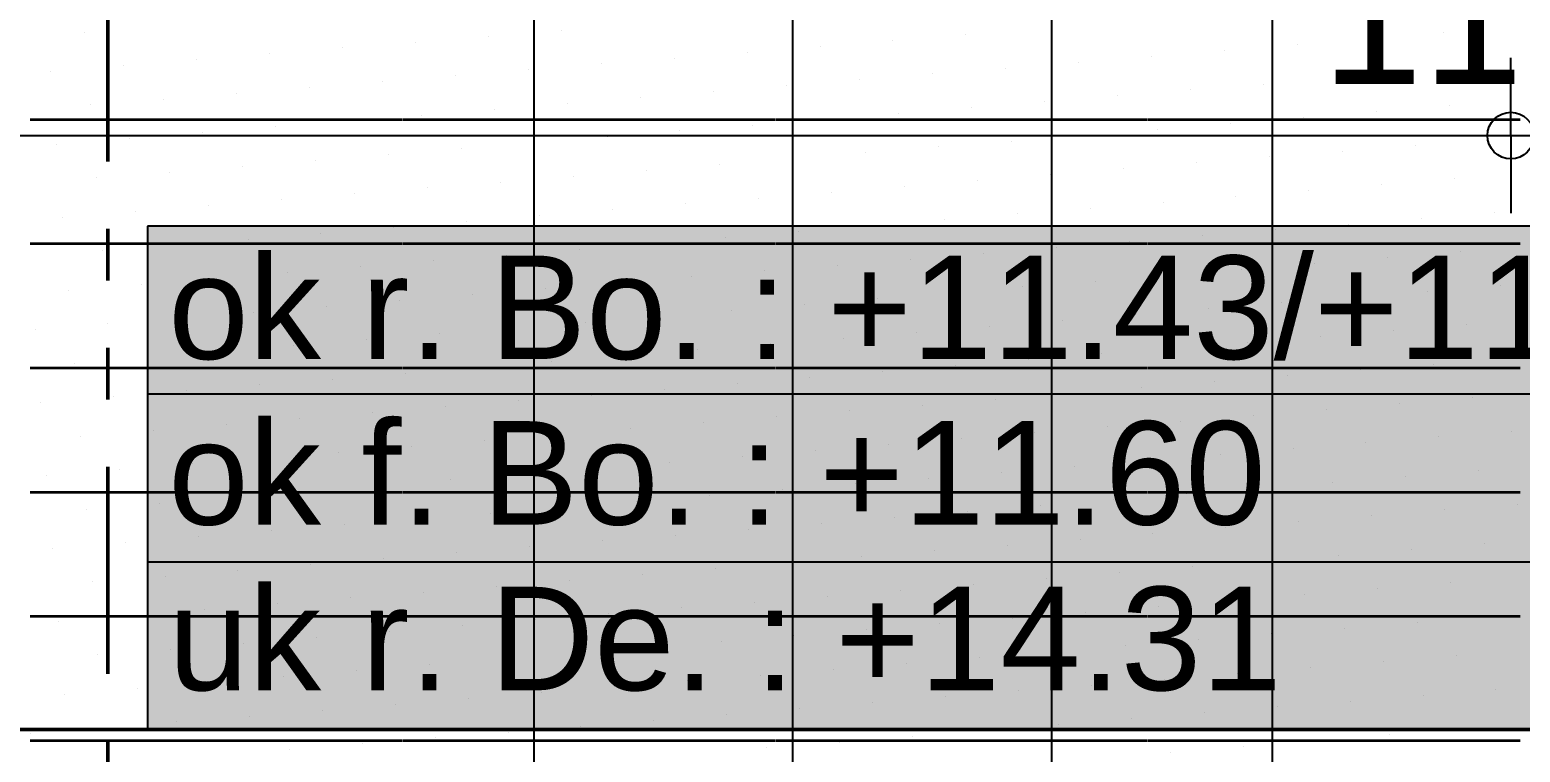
# Model space of a CAD drawing. Header units: centimetres. Extents: x 0.3 to 84.3, y 0.3 to 59.7.
# Drawn here: x 41.879 to 44.758, y 17.082 to 18.478 of the extents above; entities that cross this region are included whole.
import ezdxf

# ---------------------------------------------------------------- set-up
doc = ezdxf.new("R2010")
doc.units = ezdxf.units.CM
for name, pattern in [('AUSGEZOGEN', [0]), ('LINIE_23', [0.79, 0.4, -0.13, 0, -0.13, 0, -0.13]), ('RAND', [44.45, 12.7, -6.35, 12.7, -6.35, 0, -6.35])]:
    doc.linetypes.add(name, pattern=pattern)
for name, color, linetype, lineweight in [('Ausbau Raeume', 7, 'AUSGEZOGEN', 35), ('Bauachsen grob', 7, 'RAND', 25), ('Bodenplatte', 7, 'AUSGEZOGEN', 35), ('Daemmung', 7, 'AUSGEZOGEN', 35), ('Deckendaemmung', 7, 'AUSGEZOGEN', 25), ('Detailmasse', 7, 'AUSGEZOGEN', 25), ('Text Decke', 7, 'AUSGEZOGEN', 50), ('Text Koten', 7, 'AUSGEZOGEN', 50), ('Werkplan- Ausfuehrungsmasse', 7, 'AUSGEZOGEN', 25)]:
    doc.layers.add(name, color=color, linetype=linetype, lineweight=lineweight)
doc.styles.add('ARIAL', font='ARIAL.TTF')

msp = doc.modelspace()

# ---------------------------------------------------------------- hatches: boundary and pattern name
at = {"layer": 'Text Koten', "linetype": 'AUSGEZOGEN', "lineweight": 25, "true_color": 0xf1f1f1}
msp.add_hatch(color=7, dxfattribs=at).paths.add_polyline_path([(42.1067, 18.0993), (42.1067, 17.126), (45.3133, 17.126), (45.3133, 18.0993)])

# ---------------------------------------------------------------- linework, layer by layer
at = {"layer": 'Ausbau Raeume', "color": 254, "linetype": 'AUSGEZOGEN', "lineweight": 35}
for p, q in [((42.5982, 18.3046), (41.8796, 18.3046)), ((43.3182, 18.3046), (42.5996, 18.3046)), ((44.0382, 18.3046), (43.3196, 18.3046)), ((44.7582, 18.3046), (44.0396, 18.3046)), ((42.5982, 18.0646), (41.8796, 18.0646)), ((43.3182, 18.0646), (42.5996, 18.0646)), ((44.0382, 18.0646), (43.3196, 18.0646)), ((44.7582, 18.0646), (44.0396, 18.0646)), ((42.5982, 17.8246), (41.8796, 17.8246)), ((43.3182, 17.8246), (42.5996, 17.8246)), ((44.0382, 17.8246), (43.3196, 17.8246)), ((44.7582, 17.8246), (44.0396, 17.8246)), ((42.5982, 17.5846), (41.8796, 17.5846)), ((43.3182, 17.5846), (42.5996, 17.5846)), ((44.0382, 17.5846), (43.3196, 17.5846)), ((44.7582, 17.5846), (44.0396, 17.5846)), ((42.5982, 17.3446), (41.8796, 17.3446)), ((43.3182, 17.3446), (42.5996, 17.3446)), ((44.0382, 17.3446), (43.3196, 17.3446)), ((44.7582, 17.3446), (44.0396, 17.3446)), ((42.5982, 17.1046), (41.8796, 17.1046)), ((43.3182, 17.1046), (42.5996, 17.1046)), ((44.0382, 17.1046), (43.3196, 17.1046)), ((44.7582, 17.1046), (44.0396, 17.1046))]:
    msp.add_line(p, q, dxfattribs=at)
at = {"layer": 'Bauachsen grob', "color": 32, "linetype": 'LINIE_23', "lineweight": 50, "true_color": 0xc36e14}
msp.add_line((42.03, 1.394), (42.03, 57.974), dxfattribs=at)
at = {"layer": 'Bodenplatte', "color": 92, "linetype": 'AUSGEZOGEN', "lineweight": 25, "true_color": 0x00c600}
msp.add_line((43.3533, 16.114), (43.3533, 19.774), dxfattribs=at)
at = {"layer": 'Daemmung', "color": 211, "linetype": 'AUSGEZOGEN', "lineweight": 25, "true_color": 0xff70ff}
msp.add_line((43.8533, 15.954), (43.8533, 19.774), dxfattribs=at)
at = {"layer": 'Deckendaemmung', "color": 211, "linetype": 'AUSGEZOGEN', "lineweight": 25, "true_color": 0xff70ff}
for p, q in [((41.9849, 18.4741), (41.9849, 18.4741)), ((42.6248, 18.4547), (42.6248, 18.4547)), ((42.7657, 18.466), (42.7657, 18.466)), ((42.9067, 18.4773), (42.9067, 18.4773)), ((43.5466, 18.4579), (43.5466, 18.4579)), ((43.6875, 18.4692), (43.6875, 18.4692)), ((44.4684, 18.4611), (44.4684, 18.4611)), ((44.6094, 18.4725), (44.6094, 18.4725)), ((42.3429, 18.432), (42.3429, 18.432)), ((42.4838, 18.4433), (42.4838, 18.4433)), ((42.4838, 18.4433), (42.4838, 18.4433)), ((43.2647, 18.4352), (43.2647, 18.4352)), ((43.4057, 18.4466), (43.4057, 18.4466)), ((44.0456, 18.4271), (44.0456, 18.4271)), ((44.1865, 18.4385), (44.1865, 18.4385)), ((44.3275, 18.4498), (44.3275, 18.4498)), ((41.9201, 18.398), (41.9201, 18.398)), ((42.061, 18.4093), (42.061, 18.4093)), ((42.202, 18.4206), (42.202, 18.4206)), ((42.8419, 18.4012), (42.8419, 18.4012)), ((42.9828, 18.4125), (42.9828, 18.4125)), ((43.1238, 18.4239), (43.1238, 18.4239)), ((43.7637, 18.4044), (43.7637, 18.4044)), ((43.9046, 18.4158), (43.9046, 18.4158)), ((44.6855, 18.4077), (44.6855, 18.4077)), ((42.56, 18.3785), (42.56, 18.3785)), ((42.7009, 18.3899), (42.7009, 18.3899)), ((43.3409, 18.3704), (43.3409, 18.3704)), ((43.4818, 18.3818), (43.4818, 18.3818)), ((43.6227, 18.3931), (43.6227, 18.3931)), ((44.2627, 18.3737), (44.2627, 18.3737)), ((44.4036, 18.385), (44.4036, 18.385)), ((44.5445, 18.3963), (44.5445, 18.3963)), ((42.1372, 18.3445), (42.1372, 18.3445)), ((42.2781, 18.3558), (42.2781, 18.3558)), ((42.419, 18.3672), (42.419, 18.3672)), ((43.059, 18.3477), (43.059, 18.3477)), ((43.1999, 18.3591), (43.1999, 18.3591)), ((43.8398, 18.3396), (43.8398, 18.3396)), ((43.9808, 18.351), (43.9808, 18.351)), ((44.1217, 18.3623), (44.1217, 18.3623)), ((41.9962, 18.3332), (41.9962, 18.3332)), ((42.6361, 18.3137), (42.6361, 18.3137)), ((42.7771, 18.3251), (42.7771, 18.3251)), ((42.918, 18.3364), (42.918, 18.3364)), ((43.5579, 18.317), (43.5579, 18.317)), ((43.6989, 18.3283), (43.6989, 18.3283)), ((44.4797, 18.3202), (44.4797, 18.3202)), ((44.6207, 18.3315), (44.6207, 18.3315)), ((42.3542, 18.291), (42.3542, 18.291)), ((42.4952, 18.3024), (42.4952, 18.3024)), ((43.1351, 18.2829), (43.1351, 18.2829)), ((43.276, 18.2943), (43.276, 18.2943)), ((43.417, 18.3056), (43.417, 18.3056)), ((44.0569, 18.2862), (44.0569, 18.2862)), ((44.1979, 18.2975), (44.1979, 18.2975)), ((44.3388, 18.3089), (44.3388, 18.3089)), ((41.9314, 18.257), (41.9314, 18.257)), ((42.0724, 18.2684), (42.0724, 18.2684)), ((42.2133, 18.2797), (42.2133, 18.2797)), ((42.8532, 18.2603), (42.8532, 18.2603)), ((42.9942, 18.2716), (42.9942, 18.2716)), ((43.775, 18.2635), (43.775, 18.2635)), ((43.916, 18.2748), (43.916, 18.2748)), ((44.5559, 18.2554), (44.5559, 18.2554)), ((44.5559, 18.2554), (44.5559, 18.2554)), ((44.6968, 18.2667), (44.6968, 18.2667)), ((42.4304, 18.2262), (42.4304, 18.2262)), ((42.5713, 18.2376), (42.5713, 18.2376)), ((42.7123, 18.2489), (42.7123, 18.2489)), ((43.3522, 18.2295), (43.3522, 18.2295)), ((43.4931, 18.2408), (43.4931, 18.2408)), ((43.6341, 18.2522), (43.6341, 18.2522)), ((44.274, 18.2327), (44.274, 18.2327)), ((44.4149, 18.2441), (44.4149, 18.2441)), ((42.1485, 18.2036), (42.1485, 18.2036)), ((42.2894, 18.2149), (42.2894, 18.2149)), ((42.9294, 18.1955), (42.9294, 18.1955)), ((43.0703, 18.2068), (43.0703, 18.2068)), ((43.2112, 18.2181), (43.2112, 18.2181)), ((43.8512, 18.1987), (43.8512, 18.1987)), ((43.8512, 18.1987), (43.8512, 18.1987)), ((43.9921, 18.21), (43.9921, 18.21)), ((44.1331, 18.2214), (44.1331, 18.2214)), ((42.0075, 18.1922), (42.0075, 18.1922)), ((42.6475, 18.1728), (42.6475, 18.1728)), ((42.7884, 18.1841), (42.7884, 18.1841)), ((43.5693, 18.176), (43.5693, 18.176)), ((43.7102, 18.1874), (43.7102, 18.1874)), ((44.3501, 18.1679), (44.3501, 18.1679)), ((44.4911, 18.1793), (44.4911, 18.1793)), ((44.632, 18.1906), (44.632, 18.1906)), ((42.2246, 18.1388), (42.2246, 18.1388)), ((42.3656, 18.1501), (42.3656, 18.1501)), ((42.5065, 18.1614), (42.5065, 18.1614)), ((43.1464, 18.142), (43.1464, 18.142)), ((43.1464, 18.142), (43.1464, 18.142)), ((43.2874, 18.1533), (43.2874, 18.1533)), ((43.4283, 18.1647), (43.4283, 18.1647)), ((44.0683, 18.1452), (44.0683, 18.1452)), ((44.2092, 18.1566), (44.2092, 18.1566)), ((41.9427, 18.1161), (41.9427, 18.1161)), ((42.0837, 18.1274), (42.0837, 18.1274)), ((42.8646, 18.1193), (42.8646, 18.1193)), ((43.0055, 18.1307), (43.0055, 18.1307)), ((43.6454, 18.1112), (43.6454, 18.1112)), ((43.7864, 18.1226), (43.7864, 18.1226)), ((43.9273, 18.1339), (43.9273, 18.1339)), ((44.5672, 18.1145), (44.5672, 18.1145)), ((44.7082, 18.1258), (44.7082, 18.1258)), ((42.4417, 18.0853), (42.4417, 18.0853)), ((42.4417, 18.0853), (42.4417, 18.0853)), ((42.5827, 18.0966), (42.5827, 18.0966)), ((42.7236, 18.108), (42.7236, 18.108)), ((43.3635, 18.0885), (43.3635, 18.0885)), ((43.5045, 18.0999), (43.5045, 18.0999)), ((44.1444, 18.0804), (44.1444, 18.0804)), ((44.2853, 18.0918), (44.2853, 18.0918)), ((44.4263, 18.1031), (44.4263, 18.1031)), ((42.0189, 18.0513), (42.0189, 18.0513)), ((42.1598, 18.0626), (42.1598, 18.0626)), ((42.3008, 18.074), (42.3008, 18.074)), ((42.9407, 18.0545), (42.9407, 18.0545)), ((43.0816, 18.0659), (43.0816, 18.0659)), ((43.2226, 18.0772), (43.2226, 18.0772)), ((43.8625, 18.0578), (43.8625, 18.0578)), ((44.0035, 18.0691), (44.0035, 18.0691)), ((42.6588, 18.0318), (42.6588, 18.0318)), ((42.7998, 18.0432), (42.7998, 18.0432)), ((43.4397, 18.0237), (43.4397, 18.0237)), ((43.5806, 18.0351), (43.5806, 18.0351)), ((43.7216, 18.0464), (43.7216, 18.0464)), ((44.3615, 18.027), (44.3615, 18.027)), ((44.5024, 18.0383), (44.5024, 18.0383)), ((44.6434, 18.0497), (44.6434, 18.0497)), ((42.236, 17.9978), (42.236, 17.9978)), ((42.3769, 18.0092), (42.3769, 18.0092)), ((42.5179, 18.0205), (42.5179, 18.0205)), ((43.1578, 18.0011), (43.1578, 18.0011)), ((43.2987, 18.0124), (43.2987, 18.0124)), ((44.0796, 18.0043), (44.0796, 18.0043)), ((44.2205, 18.0156), (44.2205, 18.0156)), ((41.9541, 17.9751), (41.9541, 17.9751)), ((42.095, 17.9865), (42.095, 17.9865)), ((42.735, 17.967), (42.735, 17.967)), ((42.8759, 17.9784), (42.8759, 17.9784)), ((43.0168, 17.9897), (43.0168, 17.9897)), ((43.6568, 17.9703), (43.6568, 17.9703)), ((43.7977, 17.9816), (43.7977, 17.9816)), ((43.9386, 17.993), (43.9386, 17.993)), ((44.5786, 17.9735), (44.5786, 17.9735)), ((44.7195, 17.9848), (44.7195, 17.9848)), ((42.4531, 17.9444), (42.4531, 17.9444)), ((42.594, 17.9557), (42.594, 17.9557)), ((43.2339, 17.9363), (43.2339, 17.9363)), ((43.3749, 17.9476), (43.3749, 17.9476)), ((43.5158, 17.9589), (43.5158, 17.9589)), ((44.1557, 17.9395), (44.1557, 17.9395)), ((44.2967, 17.9508), (44.2967, 17.9508)), ((44.4376, 17.9622), (44.4376, 17.9622)), ((42.0302, 17.9103), (42.0302, 17.9103)), ((42.1712, 17.9217), (42.1712, 17.9217)), ((42.3121, 17.933), (42.3121, 17.933)), ((42.952, 17.9136), (42.952, 17.9136)), ((43.093, 17.9249), (43.093, 17.9249)), ((43.8738, 17.9168), (43.8738, 17.9168)), ((44.0148, 17.9281), (44.0148, 17.9281)), ((44.6547, 17.9087), (44.6547, 17.9087)), ((44.6547, 17.9087), (44.6547, 17.9087)), ((41.8893, 17.899), (41.8893, 17.899)), ((42.5292, 17.8796), (42.5292, 17.8796)), ((42.6701, 17.8909), (42.6701, 17.8909)), ((42.8111, 17.9022), (42.8111, 17.9022)), ((43.451, 17.8828), (43.451, 17.8828)), ((43.592, 17.8941), (43.592, 17.8941)), ((43.7329, 17.9055), (43.7329, 17.9055)), ((44.3728, 17.886), (44.3728, 17.886)), ((44.5138, 17.8974), (44.5138, 17.8974)), ((42.2473, 17.8569), (42.2473, 17.8569)), ((42.3883, 17.8682), (42.3883, 17.8682)), ((43.1691, 17.8601), (43.1691, 17.8601)), ((43.3101, 17.8714), (43.3101, 17.8714)), ((43.95, 17.852), (43.95, 17.852)), ((43.95, 17.852), (43.95, 17.852)), ((44.0909, 17.8633), (44.0909, 17.8633)), ((44.2319, 17.8747), (44.2319, 17.8747)), ((41.9654, 17.8342), (41.9654, 17.8342)), ((42.1064, 17.8455), (42.1064, 17.8455)), ((42.7463, 17.8261), (42.7463, 17.8261)), ((42.8872, 17.8374), (42.8872, 17.8374)), ((43.0282, 17.8488), (43.0282, 17.8488)), ((43.6681, 17.8293), (43.6681, 17.8293)), ((43.809, 17.8407), (43.809, 17.8407)), ((44.449, 17.8212), (44.449, 17.8212)), ((44.5899, 17.8326), (44.5899, 17.8326)), ((44.7309, 17.8439), (44.7309, 17.8439)), ((42.3235, 17.7921), (42.3235, 17.7921)), ((42.4644, 17.8034), (42.4644, 17.8034)), ((42.6053, 17.8147), (42.6053, 17.8147)), ((43.2453, 17.7953), (43.2453, 17.7953)), ((43.2453, 17.7953), (43.2453, 17.7953)), ((43.3862, 17.8066), (43.3862, 17.8066)), ((43.5272, 17.818), (43.5272, 17.818)), ((44.1671, 17.7985), (44.1671, 17.7985)), ((44.308, 17.8099), (44.308, 17.8099)), ((42.0416, 17.7694), (42.0416, 17.7694)), ((42.1825, 17.7807), (42.1825, 17.7807)), ((42.9634, 17.7726), (42.9634, 17.7726)), ((43.1043, 17.784), (43.1043, 17.784)), ((43.7442, 17.7645), (43.7442, 17.7645)), ((43.8852, 17.7759), (43.8852, 17.7759)), ((44.0261, 17.7872), (44.0261, 17.7872)), ((44.6661, 17.7678), (44.6661, 17.7678)), ((41.9006, 17.758), (41.9006, 17.758)), ((42.5405, 17.7386), (42.5405, 17.7386)), ((42.5405, 17.7386), (42.5405, 17.7386)), ((42.6815, 17.7499), (42.6815, 17.7499)), ((42.8224, 17.7613), (42.8224, 17.7613)), ((43.4624, 17.7418), (43.4624, 17.7418)), ((43.6033, 17.7532), (43.6033, 17.7532)), ((44.3842, 17.7451), (44.3842, 17.7451)), ((44.5251, 17.7564), (44.5251, 17.7564)), ((42.2587, 17.7159), (42.2587, 17.7159)), ((42.3996, 17.7273), (42.3996, 17.7273)), ((43.0395, 17.7078), (43.0395, 17.7078)), ((43.1805, 17.7192), (43.1805, 17.7192)), ((43.3214, 17.7305), (43.3214, 17.7305)), ((43.9613, 17.7111), (43.9613, 17.7111)), ((44.1023, 17.7224), (44.1023, 17.7224)), ((44.2432, 17.7337), (44.2432, 17.7337)), ((41.9768, 17.6932), (41.9768, 17.6932)), ((42.1177, 17.7046), (42.1177, 17.7046)), ((42.7576, 17.6851), (42.7576, 17.6851)), ((42.8986, 17.6965), (42.8986, 17.6965)), ((43.5385, 17.677), (43.5385, 17.677)), ((43.6794, 17.6884), (43.6794, 17.6884)), ((43.8204, 17.6997), (43.8204, 17.6997)), ((44.4603, 17.6803), (44.4603, 17.6803)), ((44.6013, 17.6916), (44.6013, 17.6916)), ((44.7422, 17.703), (44.7422, 17.703)), ((42.3348, 17.6511), (42.3348, 17.6511)), ((42.4757, 17.6625), (42.4757, 17.6625)), ((42.6167, 17.6738), (42.6167, 17.6738)), ((43.2566, 17.6544), (43.2566, 17.6544)), ((43.3976, 17.6657), (43.3976, 17.6657)), ((44.1784, 17.6576), (44.1784, 17.6576)), ((44.3194, 17.6689), (44.3194, 17.6689)), ((42.0529, 17.6284), (42.0529, 17.6284)), ((42.1939, 17.6398), (42.1939, 17.6398)), ((42.8338, 17.6203), (42.8338, 17.6203)), ((42.9747, 17.6317), (42.9747, 17.6317)), ((43.1157, 17.643), (43.1157, 17.643)), ((43.7556, 17.6236), (43.7556, 17.6236)), ((43.8965, 17.6349), (43.8965, 17.6349)), ((44.0375, 17.6463), (44.0375, 17.6463)), ((44.6774, 17.6268), (44.6774, 17.6268)), ((41.912, 17.6171), (41.912, 17.6171)), ((42.5519, 17.5977), (42.5519, 17.5977)), ((42.6928, 17.609), (42.6928, 17.609)), ((43.4737, 17.6009), (43.4737, 17.6009)), ((43.6146, 17.6122), (43.6146, 17.6122)), ((44.2546, 17.5928), (44.2546, 17.5928)), ((44.3955, 17.6041), (44.3955, 17.6041)), ((44.5364, 17.6155), (44.5364, 17.6155)), ((42.1291, 17.5636), (42.1291, 17.5636)), ((42.27, 17.575), (42.27, 17.575)), ((42.4109, 17.5863), (42.4109, 17.5863)), ((43.0509, 17.5669), (43.0509, 17.5669)), ((43.1918, 17.5782), (43.1918, 17.5782)), ((43.3327, 17.5896), (43.3327, 17.5896)), ((43.9727, 17.5701), (43.9727, 17.5701)), ((44.1136, 17.5815), (44.1136, 17.5815)), ((44.7535, 17.562), (44.7535, 17.562)), ((41.9881, 17.5523), (41.9881, 17.5523)), ((42.769, 17.5442), (42.769, 17.5442)), ((42.9099, 17.5555), (42.9099, 17.5555)), ((43.5498, 17.5361), (43.5498, 17.5361)), ((43.6908, 17.5474), (43.6908, 17.5474)), ((43.8317, 17.5588), (43.8317, 17.5588)), ((44.4716, 17.5393), (44.4716, 17.5393)), ((44.6126, 17.5507), (44.6126, 17.5507)), ((44.6126, 17.5507), (44.6126, 17.5507)), ((42.3461, 17.5102), (42.3461, 17.5102)), ((42.4871, 17.5215), (42.4871, 17.5215)), ((42.628, 17.5329), (42.628, 17.5329)), ((43.2679, 17.5134), (43.2679, 17.5134)), ((43.4089, 17.5248), (43.4089, 17.5248)), ((44.0488, 17.5053), (44.0488, 17.5053)), ((44.1898, 17.5167), (44.1898, 17.5167)), ((44.3307, 17.528), (44.3307, 17.528)), ((41.9233, 17.4762), (41.9233, 17.4762)), ((42.0642, 17.4875), (42.0642, 17.4875)), ((42.2052, 17.4988), (42.2052, 17.4988)), ((42.8451, 17.4794), (42.8451, 17.4794)), ((42.9861, 17.4907), (42.9861, 17.4907)), ((43.127, 17.5021), (43.127, 17.5021)), ((43.7669, 17.4826), (43.7669, 17.4826)), ((43.9079, 17.494), (43.9079, 17.494)), ((43.9079, 17.494), (43.9079, 17.494)), ((44.6887, 17.4859), (44.6887, 17.4859)), ((42.5632, 17.4567), (42.5632, 17.4567)), ((42.7042, 17.4681), (42.7042, 17.4681)), ((43.3441, 17.4486), (43.3441, 17.4486)), ((43.485, 17.46), (43.485, 17.46)), ((43.626, 17.4713), (43.626, 17.4713)), ((44.2659, 17.4519), (44.2659, 17.4519)), ((44.4068, 17.4632), (44.4068, 17.4632)), ((44.5478, 17.4745), (44.5478, 17.4745)), ((42.1404, 17.4227), (42.1404, 17.4227)), ((42.2813, 17.434), (42.2813, 17.434)), ((42.4223, 17.4454), (42.4223, 17.4454)), ((43.0622, 17.4259), (43.0622, 17.4259)), ((43.2031, 17.4373), (43.2031, 17.4373)), ((43.2031, 17.4373), (43.2031, 17.4373)), ((43.8431, 17.4178), (43.8431, 17.4178)), ((43.984, 17.4292), (43.984, 17.4292)), ((44.125, 17.4405), (44.125, 17.4405)), ((41.9994, 17.4114), (41.9994, 17.4114)), ((42.6394, 17.3919), (42.6394, 17.3919)), ((42.7803, 17.4033), (42.7803, 17.4033)), ((42.9213, 17.4146), (42.9213, 17.4146)), ((43.5612, 17.3952), (43.5612, 17.3952)), ((43.7021, 17.4065), (43.7021, 17.4065)), ((44.483, 17.3984), (44.483, 17.3984)), ((44.6239, 17.4097), (44.6239, 17.4097)), ((42.3575, 17.3692), (42.3575, 17.3692)), ((42.4984, 17.3806), (42.4984, 17.3806)), ((42.4984, 17.3806), (42.4984, 17.3806)), ((43.1383, 17.3611), (43.1383, 17.3611)), ((43.2793, 17.3725), (43.2793, 17.3725)), ((43.4202, 17.3838), (43.4202, 17.3838)), ((44.0602, 17.3644), (44.0602, 17.3644)), ((44.2011, 17.3757), (44.2011, 17.3757)), ((44.342, 17.3871), (44.342, 17.3871)), ((41.9346, 17.3352), (41.9346, 17.3352)), ((42.0756, 17.3466), (42.0756, 17.3466)), ((42.2165, 17.3579), (42.2165, 17.3579)), ((42.8565, 17.3385), (42.8565, 17.3385)), ((42.9974, 17.3498), (42.9974, 17.3498)), ((43.7783, 17.3417), (43.7783, 17.3417)), ((43.9192, 17.353), (43.9192, 17.353)), ((44.5591, 17.3336), (44.5591, 17.3336)), ((44.7001, 17.3449), (44.7001, 17.3449)), ((42.4336, 17.3044), (42.4336, 17.3044)), ((42.5746, 17.3158), (42.5746, 17.3158)), ((42.7155, 17.3271), (42.7155, 17.3271)), ((43.3554, 17.3077), (43.3554, 17.3077)), ((43.4964, 17.319), (43.4964, 17.319)), ((43.6373, 17.3304), (43.6373, 17.3304)), ((44.2772, 17.3109), (44.2772, 17.3109)), ((44.4182, 17.3222), (44.4182, 17.3222)), ((42.1517, 17.2818), (42.1517, 17.2818)), ((42.2927, 17.2931), (42.2927, 17.2931)), ((43.0735, 17.285), (43.0735, 17.285)), ((43.2145, 17.2963), (43.2145, 17.2963)), ((43.8544, 17.2769), (43.8544, 17.2769)), ((43.9954, 17.2882), (43.9954, 17.2882)), ((44.1363, 17.2996), (44.1363, 17.2996)), ((42.0108, 17.2704), (42.0108, 17.2704)), ((42.6507, 17.251), (42.6507, 17.251)), ((42.7917, 17.2623), (42.7917, 17.2623)), ((42.9326, 17.2737), (42.9326, 17.2737)), ((43.5725, 17.2542), (43.5725, 17.2542)), ((43.7135, 17.2655), (43.7135, 17.2655)), ((44.3534, 17.2461), (44.3534, 17.2461)), ((44.4943, 17.2574), (44.4943, 17.2574)), ((44.6353, 17.2688), (44.6353, 17.2688)), ((42.2279, 17.2169), (42.2279, 17.2169)), ((42.3688, 17.2283), (42.3688, 17.2283)), ((42.5098, 17.2396), (42.5098, 17.2396)), ((43.1497, 17.2202), (43.1497, 17.2202)), ((43.2906, 17.2315), (43.2906, 17.2315)), ((43.4316, 17.2429), (43.4316, 17.2429)), ((44.0715, 17.2234), (44.0715, 17.2234)), ((44.2124, 17.2348), (44.2124, 17.2348)), ((41.946, 17.1943), (41.946, 17.1943)), ((42.0869, 17.2056), (42.0869, 17.2056)), ((42.8678, 17.1975), (42.8678, 17.1975)), ((43.0087, 17.2088), (43.0087, 17.2088)), ((43.6487, 17.1894), (43.6487, 17.1894)), ((43.7896, 17.2007), (43.7896, 17.2007)), ((43.9305, 17.2121), (43.9305, 17.2121)), ((44.5705, 17.1926), (44.5705, 17.1926)), ((44.7114, 17.204), (44.7114, 17.204)), ((44.7114, 17.204), (44.7114, 17.204)), ((42.445, 17.1635), (42.445, 17.1635)), ((42.5859, 17.1748), (42.5859, 17.1748)), ((42.7268, 17.1862), (42.7268, 17.1862)), ((43.3668, 17.1667), (43.3668, 17.1667)), ((43.5077, 17.1781), (43.5077, 17.1781)), ((44.2886, 17.17), (44.2886, 17.17)), ((44.4295, 17.1813), (44.4295, 17.1813)), ((42.1631, 17.1408), (42.1631, 17.1408)), ((42.304, 17.1521), (42.304, 17.1521)), ((42.9439, 17.1327), (42.9439, 17.1327)), ((43.0849, 17.144), (43.0849, 17.144)), ((43.2258, 17.1554), (43.2258, 17.1554)), ((43.8657, 17.1359), (43.8657, 17.1359)), ((44.0067, 17.1473), (44.0067, 17.1473)), ((44.0067, 17.1473), (44.0067, 17.1473)), ((44.1476, 17.1586), (44.1476, 17.1586)), ((41.8812, 17.1181), (41.8812, 17.1181)), ((42.0221, 17.1295), (42.0221, 17.1295)), ((42.662, 17.11), (42.662, 17.11)), ((42.803, 17.1214), (42.803, 17.1214)), ((43.4429, 17.1019), (43.4429, 17.1019)), ((43.5839, 17.1133), (43.5839, 17.1133)), ((43.7248, 17.1246), (43.7248, 17.1246)), ((44.3647, 17.1052), (44.3647, 17.1052)), ((44.5057, 17.1165), (44.5057, 17.1165)), ((44.6466, 17.1278), (44.6466, 17.1278)), ((42.3802, 17.0873), (42.3802, 17.0873)), ((42.5211, 17.0987), (42.5211, 17.0987)), ((43.302, 17.0906), (43.302, 17.0906)), ((43.302, 17.0906), (43.302, 17.0906)), ((44.0828, 17.0825), (44.0828, 17.0825)), ((44.2238, 17.0938), (44.2238, 17.0938))]:
    msp.add_line(p, q, dxfattribs=at)
at = {"layer": 'Detailmasse', "color": 253, "linetype": 'AUSGEZOGEN', "lineweight": 25, "true_color": 0xa0a0a0}
msp.add_line((42.8533, 16.114), (42.8533, 19.774), dxfattribs=at)
at = {"layer": 'Text Decke', "color": 92, "linetype": 'AUSGEZOGEN', "lineweight": 50, "true_color": 0x00c600}
msp.add_line((37.78, 17.126), (46.83, 17.126), dxfattribs=at)
at = {"layer": 'Text Koten', "color": 7, "linetype": 'AUSGEZOGEN', "lineweight": 25}
for p, q in [((42.1067, 18.0993), (42.1067, 17.126)), ((45.3133, 18.0993), (42.1067, 18.0993)), ((42.1067, 17.7749), (45.3133, 17.7749)), ((42.1067, 17.4504), (45.3133, 17.4504)), ((42.1067, 17.126), (45.3133, 17.126))]:
    msp.add_line(p, q, dxfattribs=at)
at = {"layer": 'Werkplan- Ausfuehrungsmasse', "color": 7, "linetype": 'AUSGEZOGEN', "lineweight": 25}
for p, q in [((44.74, 18.274), (44.74, 18.424)), ((38.61, 18.274), (44.74, 18.274)), ((44.74, 18.274), (44.74, 18.124)), ((44.74, 18.274), (44.97, 18.274))]:
    msp.add_line(p, q, dxfattribs=at)
for points in [[(44.28, 15.794), (44.28, 16.361), (44.28, 16.361), (44.28, 19.278)], [(44.74, 18.274), (44.74, 18.3365), (44.74, 18.3365), (44.74, 18.3365), (44.74, 18.3365), (44.74, 18.3365), (44.74, 18.3365), (44.74, 18.3365), (44.74, 18.3365), (44.74, 18.3365), (44.74, 18.3365), (44.74, 18.3365), (44.74, 18.3365), (44.74, 18.3433), (44.74, 18.3433), (44.74, 18.3453), (44.74, 18.3453), (44.74, 18.3491), (44.74, 18.3491), (44.74, 18.3515)]]:
    msp.add_lwpolyline(points, dxfattribs=at)
msp.add_circle((44.74, 18.274), 0.045, dxfattribs=at)

# ---------------------------------------------------------------- texts
at = {"layer": 'Text Koten', "color": 7, "linetype": 'AUSGEZOGEN', "lineweight": 35, "char_height": 0.2, "width": 0.1, "attachment_point": 7, "style": 'ARIAL'}
for s, insert in [('ok\\~r.\\~Bo.\\~:\\~+11.43/+11.37', (42.1467, 17.8393)), ('ok\\~f.\\~Bo.\\~:\\~+11.60', (42.1467, 17.5193)), ('uk\\~r.\\~De.\\~:\\~+14.31', (42.1467, 17.1993))]:
    msp.add_mtext(s, dxfattribs=dict(at, insert=insert))
at = {"layer": 'Werkplan- Ausfuehrungsmasse', "color": 7, "linetype": 'AUSGEZOGEN', "lineweight": 50, "insert": (44.3752, 18.374), "char_height": 0.25, "width": 0.125, "attachment_point": 7, "style": 'ARIAL'}
msp.add_mtext('11', dxfattribs=at)

doc.saveas('drawing.dxf')
